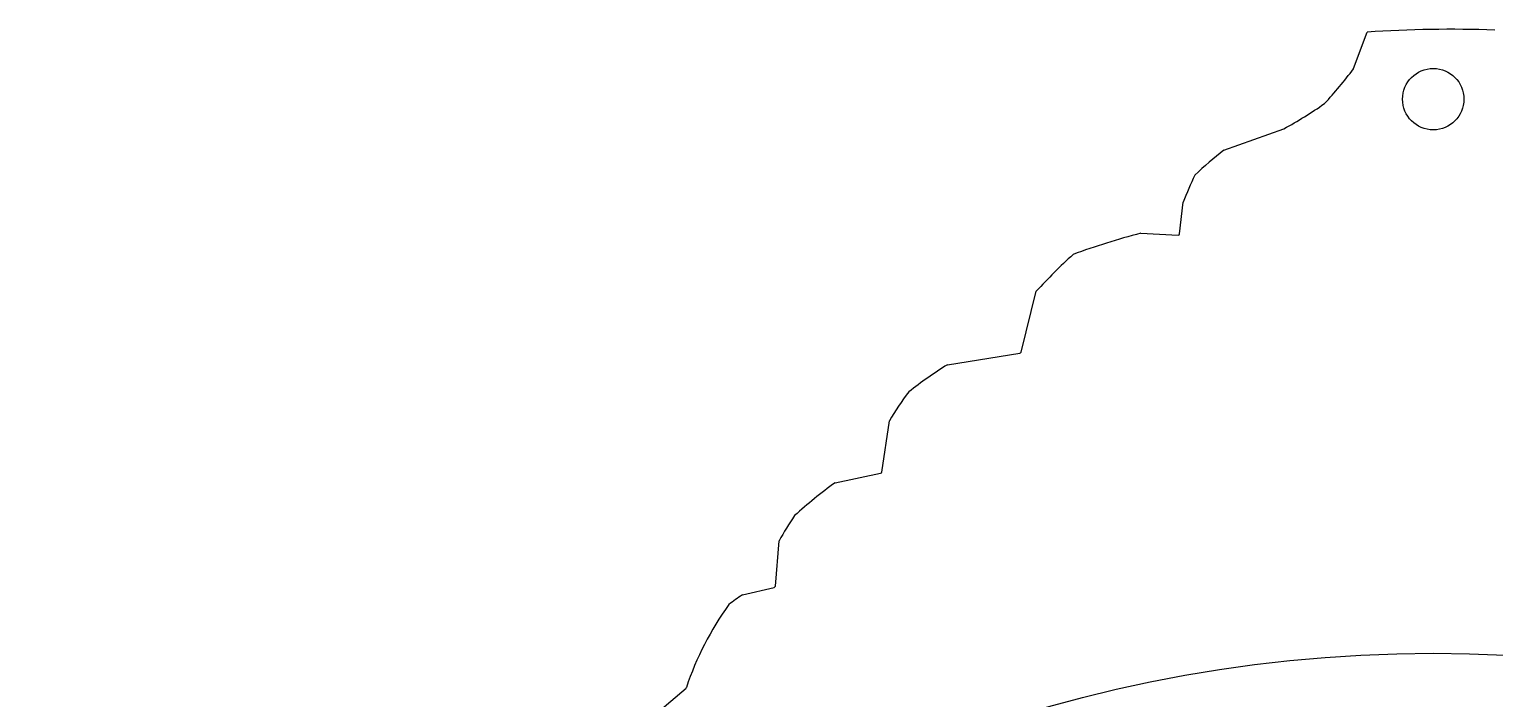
# Model space of a CAD drawing. Header units: millimetres. Extents: x -150 to 150, y -150 to 198.
# Drawn here: x -137.2 to 6, y 132.8 to 198.2 of the extents above; entities that cross this region are included whole.
import ezdxf

# ---------------------------------------------------------------- set-up
doc = ezdxf.new("R2010")
doc.units = ezdxf.units.MM
for name, color, linetype in [('CUT_INNER', 6, 'Continuous'), ('CUT_OUTER', 1, 'Continuous'), ('GUIDE', 3, 'Continuous')]:
    doc.layers.add(name, color=color, linetype=linetype)

msp = doc.modelspace()

# ---------------------------------------------------------------- linework, layer by layer
at = {"layer": 'CUT_INNER'}
msp.add_circle((0, 191.4179), 3, dxfattribs=at)
at = {"layer": 'CUT_OUTER'}
for points in [[(-7.7989, 194.3803), (-7.7904, 194.3951), (-7.7836, 194.4108), (-6.4708, 197.9755), (-6.4694, 197.9788)], [(-10.6365, 190.9794), (-10.6244, 190.9899)], [(-20.4614, 186.4454), (-20.4582, 186.4467), (-14.6146, 188.5206), (-14.5999, 188.5268)], [(-24.7936, 178.2658), (-24.4324, 181.3374), (-24.4318, 181.341)], [(-28.5915, 178.3154), (-28.5882, 178.3153), (-24.9501, 178.1335)], [(-40.2899, 166.6893), (-38.8028, 172.6392), (-38.8019, 172.6424)], [(-47.4989, 165.4574), (-47.4956, 165.458), (-40.412, 166.5775)], [(-53.9126, 154.974), (-53.1711, 159.9709), (-53.1703, 159.9749)], [(-58.4654, 153.9238), (-58.462, 153.9247), (-54.0304, 154.8491)], [(-64.317, 143.8236), (-63.9483, 148.249), (-63.9478, 148.2524)], [(-67.5404, 142.9588), (-67.5369, 142.9598), (-64.4321, 143.69)], [(-75.624, 131.6544), (-73.05, 133.8606)]]:
    msp.add_lwpolyline(points, dxfattribs=at)
for centre, radius, start, end in [((1.6532, 73.7217), 124.5223, 87.995395, 93.740041), ((-40.6512, 218.8857), 40.9852, 317.107009, 323.279755), ((-35.5354, 226.7869), 43.6135, 298.68696, 304.812917), ((5.5098, 153.6153), 41.8606, 128.346831, 133.486195), ((3.6613, 170.8672), 29.982, 154.050136, 159.553471), ((-10.2912, 108.5378), 72.1374, 104.695736, 110.207838), ((-24.9426, 178.2833), 0.15, 267.138728, 353.293266), ((2.818, 134.6146), 56.3767, 132.417234, 137.582289), ((-40.4355, 166.7257), 0.15, 278.980612, 345.967099), ((-21.0172, 123.5864), 49.5425, 122.311718, 127.651168), ((-26.513, 144.2613), 30.944, 143.167886, 149.482087), ((-54.061, 154.996), 0.15, 281.782659, 351.558997), ((-32.0702, 117.2469), 45.1874, 125.741369, 132.221023), ((-37.0074, 133.377), 30.7745, 145.718916, 151.094323), ((-64.4664, 143.8361), 0.15, 283.234559, 355.237926), ((-44.1245, 124.2374), 30.4637, 144.304278, 161.481186), ((-58.2439, 128.5495), 17.148, 122.829056, 128.270195), ((-73.1476, 133.9745), 0.15, 310.601295, 335.853108)]:
    msp.add_arc(centre, radius, start, end, dxfattribs=at)
at = {"layer": 'GUIDE'}
msp.add_circle((0, 0), 137.25, dxfattribs=at)

doc.saveas('drawing.dxf')
